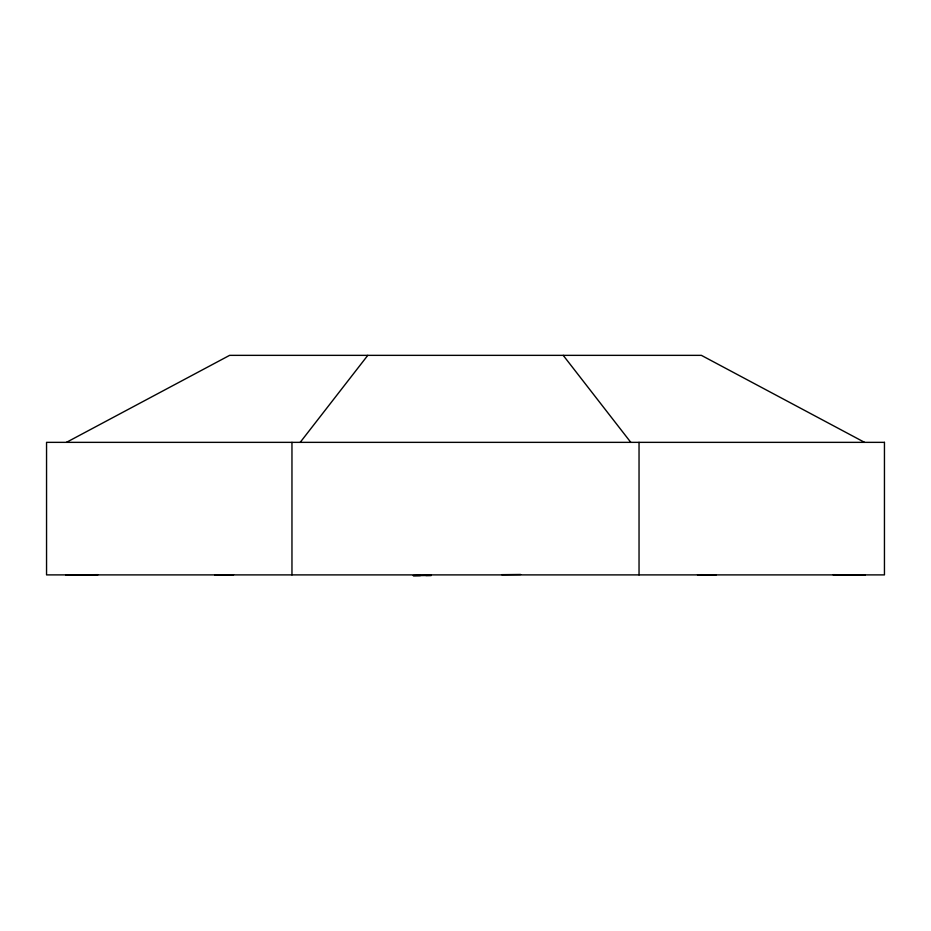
<?xml version="1.0" encoding="UTF-8"?>
<svg xmlns="http://www.w3.org/2000/svg" width="931" height="931" viewBox="0 0 931 931"><rect width="100%" height="100%" fill="white"/><g stroke="black" fill="none" stroke-linecap="round" stroke-linejoin="round"><path stroke-width="1.4" d="M300.201 442.353L367.792 355.351M66.427 442.353L229.62 355.351L701.38 355.351L864.573 442.353M420.416 575.567L413.189 575.649L431.367 575.439L425.886 575.509M501.728 574.671L520.604 574.474M563.208 355.351L630.799 442.353M639.038 442.353L639.038 574.893M291.962 442.353L291.962 574.893M65.938 574.799L97.836 574.683L65.938 574.799M701.334 574.683L697.505 574.741L716.16 574.799L701.334 574.683M233.495 574.753L214.84 574.811L233.495 574.753M884.45 442.353L46.55 442.353L46.55 574.893L884.45 574.893L884.45 442.353M865.062 574.799L833.164 574.683L865.062 574.799"/></g></svg>
